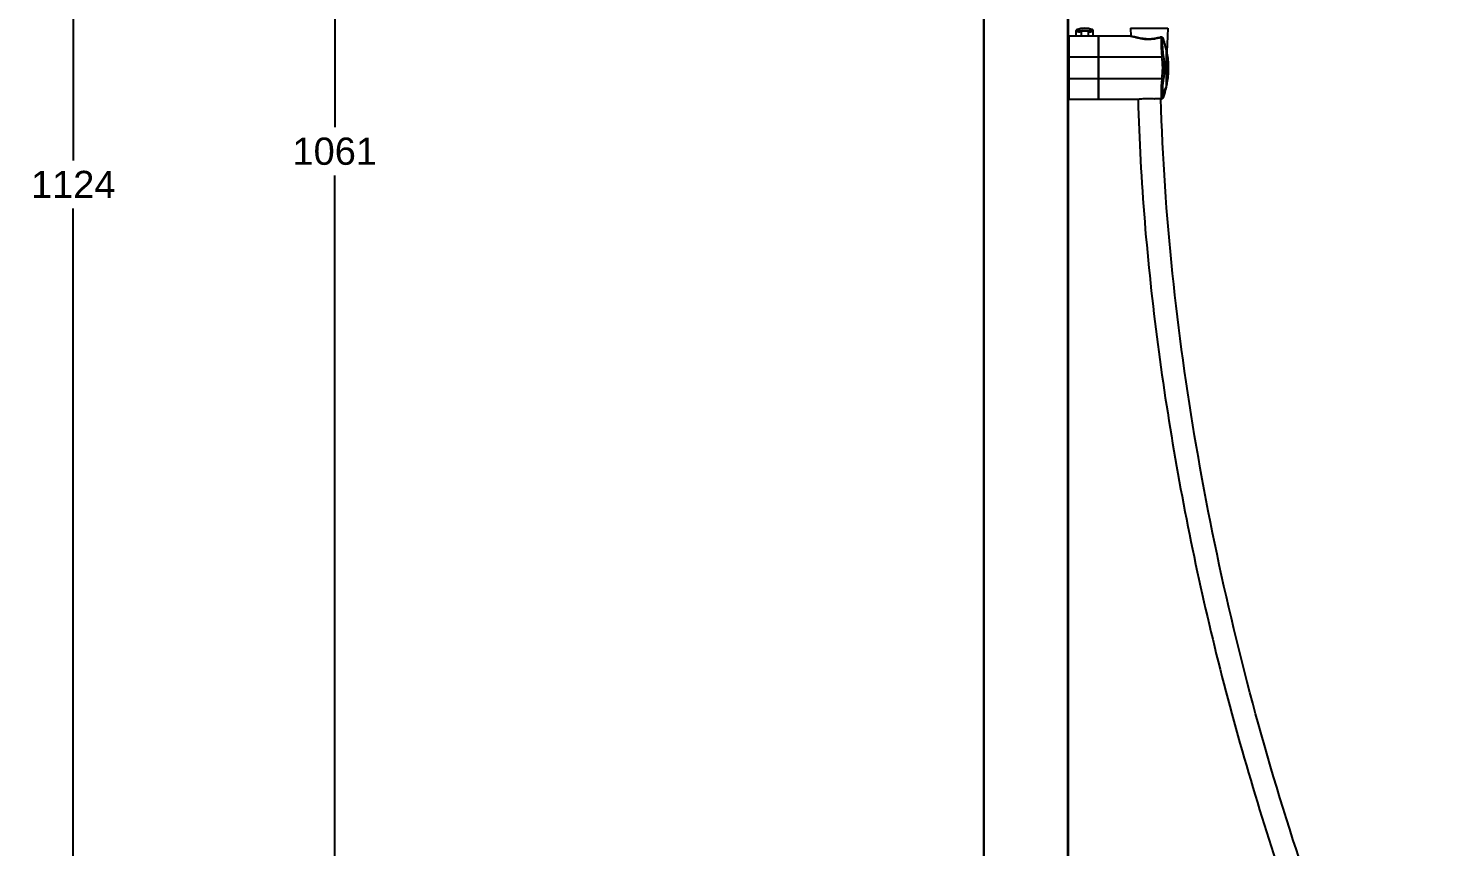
# Model space of a CAD drawing. Header units: millimetres. Extents: x 13495 to 14291, y -4366 to -3315.
# Drawn here: x 13714.4 to 13921.8, y -3959.5 to -3839.3 of the extents above; entities that cross this region are included whole.
import ezdxf

# ---------------------------------------------------------------- set-up
doc = ezdxf.new("R2010")
doc.units = ezdxf.units.MM
doc.header["$LTSCALE"] = 0.1
doc.layers.get('0').update_dxf_attribs({"lineweight": 15})
doc.layers.add('1', color=7, linetype='Continuous')
doc.styles.add('ARIAL', font='arial.ttf')
doc.dimstyles.new('사본 ISO-25', dxfattribs={"dimtxt": 4, "dimasz": 3.5, "dimexe": 0.5, "dimexo": 0.625, "dimgap": 1.5, "dimtad": 1, "dimtih": 1, "dimtoh": 1, "dimdec": 1, "dimlfac": 4, "dimdsep": 46, "dimtxsty": 'ARIAL', "dimcen": 0, "dimclrd": 3, "dimclre": 3, "dimclrt": 3, "dimadec": 1, "dimazin": 0, "dimtfac": 1, "dimtdec": 1, "dimtmove": 0, "dimatfit": 3, "dimfxl": 1.25, "dimtfill": 1, "dimarcsym": 0})

# ---------------------------------------------------------------- blocks, each defined once
blk = doc.blocks.new('*D94')
at = {"color": 3, "lineweight": -2, "transparency": 16777216}
for p, q in [((13851.26, -3724.73), (13759, -3724.73)), ((13759.5, -3728.23), (13759.5, -3853.8)), ((13759.5, -3986.46), (13759.5, -3860.89)), ((13781.8, -3989.96), (13759, -3989.96))]:
    blk.add_line(p, q, dxfattribs=at)
at = {"color": 3, "transparency": 16777216}
for points in [[(13758.91, -3728.23), (13760.08, -3728.23), (13759.5, -3724.73)], [(13758.91, -3986.46), (13760.08, -3986.46), (13759.5, -3989.96)]]:
    blk.add_solid(points, dxfattribs=at)
at = {"layer": 'Defpoints', "color": 0, "transparency": 16777216}
for p in [(13851.88, -3724.73), (13759.5, -3989.96), (13782.43, -3989.96)]:
    blk.add_point(p, dxfattribs=at)
at = {"color": 3, "transparency": 16777216, "insert": (13759.5, -3857.35), "char_height": 4, "attachment_point": 5, "style": 'ARIAL', "bg_fill": 3, "box_fill_scale": 1.1, "bg_fill_color": 256, "bg_fill_true_color": 13158600, "bg_fill_transparency": 0}
blk.add_mtext('1061', dxfattribs=at)
blk = doc.blocks.new('*D96')
at = {"color": 3, "lineweight": -2, "transparency": 16777216}
for p, q in [((13854.38, -3721.71), (13720.54, -3721.71)), ((13721.04, -3725.21), (13721.04, -3858.7)), ((13721.04, -3999.2), (13721.04, -3865.72)), ((13781.72, -4002.7), (13720.54, -4002.7))]:
    blk.add_line(p, q, dxfattribs=at)
at = {"color": 3, "transparency": 16777216}
for points in [[(13720.46, -3725.21), (13721.62, -3725.21), (13721.04, -3721.71)], [(13720.46, -3999.2), (13721.62, -3999.2), (13721.04, -4002.7)]]:
    blk.add_solid(points, dxfattribs=at)
at = {"layer": 'Defpoints', "color": 0, "transparency": 16777216}
for p in [(13721.04, -3721.71), (13855.01, -3721.71), (13782.35, -4002.7)]:
    blk.add_point(p, dxfattribs=at)
at = {"color": 3, "transparency": 16777216, "insert": (13721.04, -3862.21), "char_height": 4, "attachment_point": 5, "style": 'ARIAL', "bg_fill": 3, "box_fill_scale": 1.1, "bg_fill_color": 256, "bg_fill_true_color": 13158600, "bg_fill_transparency": 0}
blk.add_mtext('1124', dxfattribs=at)

msp = doc.modelspace()

# ---------------------------------------------------------------- linework, layer by layer
at = {"layer": '1', "color": 7, "linetype": 'Continuous'}
for p, q in [((13854.88, -3745.327), (13854.88, -3989.325)), ((13855.005, -3989.325), (13855.005, -3745.327)), ((13867.255, -3802.95), (13867.255, -3989.266)), ((13867.38, -3989.267), (13867.38, -3803.094)), ((13876.496, -3839.252), (13876.538, -3840.439)), ((13876.496, -3839.252), (13881.987, -3839.252)), ((13881.987, -3839.252), (13881.865, -3842.755)), ((13867.33, -3848.765), (13867.33, -3841.04)), ((13867.33, -3841.04), (13867.38, -3841.04)), ((13867.505, -3849.69), (13867.505, -3840.44)), ((13871.755, -3840.44), (13867.505, -3840.44)), ((13868.543, -3840.44), (13868.543, -3839.565)), ((13868.629, -3839.553), (13868.629, -3839.446)), ((13869.293, -3839.734), (13869.276, -3839.621)), ((13869.293, -3840.44), (13869.293, -3839.734)), ((13870.284, -3839.621), (13870.268, -3839.734)), ((13870.268, -3839.734), (13870.268, -3840.44)), ((13870.931, -3839.446), (13870.931, -3839.553)), ((13871.018, -3840.44), (13871.018, -3839.565)), ((13871.755, -3840.44), (13871.755, -3849.69)), ((13871.88, -3849.69), (13871.88, -3840.44)), ((13876.514, -3840.44), (13871.88, -3840.44)), ((13880.847, -3840.608), (13880.92, -3840.59)), ((13880.92, -3840.59), (13880.92, -3840.583)), ((13881.061, -3840.583), (13880.92, -3840.583)), ((13880.92, -3840.59), (13881.061, -3840.59)), ((13881.061, -3840.583), (13881.061, -3840.59)), ((13881.294, -3840.759), (13881.296, -3840.758)), ((13867.38, -3843.44), (13881.143, -3843.44)), ((13881.143, -3843.44), (13881.379, -3843.409)), ((13881.576, -3841.662), (13881.586, -3841.696)), ((13881.897, -3842.888), (13881.709, -3842.11)), ((13881.734, -3842.213), (13881.738, -3842.23)), ((13881.738, -3842.23), (13881.738, -3842.232)), ((13881.738, -3842.232), (13881.738, -3848.029)), ((13881.897, -3842.888), (13881.894, -3842.889)), ((13881.143, -3846.69), (13867.38, -3846.69)), ((13881.143, -3846.69), (13881.377, -3846.721)), ((13881.894, -3847.374), (13881.909, -3847.305)), ((13881.91, -3847.305), (13881.907, -3847.305)), ((13867.33, -3848.765), (13867.38, -3848.765)), ((13867.505, -3849.69), (13871.755, -3849.69)), ((13871.88, -3849.69), (13877.251, -3849.69)), ((13881.088, -3849.608), (13880.026, -3849.608)), ((13881.088, -3849.612), (13880.098, -3849.612)), ((13881.088, -3849.608), (13881.088, -3849.612)), ((13881.088, -3849.611), (13881.12, -3849.609)), ((13881.12, -3849.609), (13881.18, -3849.594)), ((13881.322, -3849.435), (13881.324, -3849.436)), ((13881.352, -3849.347), (13881.467, -3848.976)), ((13881.467, -3848.976), (13881.527, -3848.772)), ((13881.793, -3847.814), (13881.795, -3847.811)), ((13881.793, -3847.814), (13881.795, -3847.811))]:
    msp.add_line(p, q, dxfattribs=at)
for points in [[(13880.84, -3840.593), (13880.465, -3840.677), (13880.032, -3840.76), (13879.617, -3840.814), (13879.203, -3840.837), (13878.798, -3840.826), (13878.385, -3840.784), (13877.956, -3840.711), (13877.53, -3840.619), (13877.139, -3840.529), (13876.783, -3840.462), (13876.514, -3840.44)], [(13880.92, -3840.583), (13880.908, -3840.584), (13880.862, -3840.588), (13880.84, -3840.592)], [(13881.296, -3840.758), (13881.285, -3840.728), (13881.253, -3840.675), (13881.208, -3840.632), (13881.154, -3840.602), (13881.095, -3840.586), (13881.061, -3840.584)], [(13881.709, -3842.11), (13881.495, -3841.39), (13881.296, -3840.758)], [(13881.324, -3849.435), (13881.511, -3848.83), (13881.763, -3847.945), (13881.91, -3847.305)], [(13881.18, -3849.594), (13881.234, -3849.564), (13881.279, -3849.521), (13881.312, -3849.468), (13881.324, -3849.435)]]:
    msp.add_lwpolyline(points, dxfattribs=at)
for centre, radius, start, end in [((13869.78, -3843.015), 3.75, 72.1277, 107.8723), ((13867.505, -3840.565), 0.125, 90, 180), ((13868.668, -3839.565), 0.125, 107.8723, 180), ((13869.78, -3843.015), 3.431, 81.54832, 98.45168), ((13869.78, -3843.015), 3.317, 81.54832, 98.45168), ((13870.893, -3839.565), 0.125, 0, 72.1277), ((13871.755, -3840.565), 0.125, 0, 90), ((13868.758, -3845.065), 12.491, 352.52525, 7.47475), ((13860.479, -3848.046), 22.042, 16.26593, 16.74444), ((13866.628, -3846.256), 15.637, 14.98414, 16.28117), ((13870.515, -3845.227), 11.617, 12.24636, 14.95281), ((13871.281, -3845.048), 10.83, 11.49709, 12.17708), ((13870.343, -3845.244), 11.789, 11.10985, 11.52195), ((13870.836, -3845.148), 11.286, 6.20017, 11.11611), ((13871.399, -3845.085), 10.72, 5.61456, 6.19204), ((13871.012, -3845.113), 11.107, 0.4525, 5.56103), ((13870.886, -3845.128), 11.237, 354.51331, 358.17466), ((13870.911, -3845.132), 11.209, 354.80961, 359.82289), ((13870.883, -3845.128), 11.24, 0.17624, 4.47411), ((13870.887, -3845.128), 11.235, 358.17468, 0.17514), ((13870.416, -3845.128), 11.703, 359.81046, 0.50292), ((13871.304, -3845.221), 10.806, 346.13341, 348.24958), ((13871.243, -3845.208), 10.868, 348.24658, 348.87408), ((13870.364, -3845.03), 11.765, 348.84833, 349.20419), ((13870.838, -3845.119), 11.282, 349.20079, 354.13549), ((13870.992, -3845.136), 11.128, 354.14114, 354.7937), ((13867.505, -3849.565), 0.125, 180, 270), ((13871.755, -3849.565), 0.125, 270, 0), ((13880.099, -3848.841), 0.77, 264.60696, 269.92207), ((13864.341, -3843.389), 18.005, 344.76001, 345.06401), ((13874.404, -3844.568), 8.07, 335.33414, 336.28235), ((13869.497, -3844.759), 12.671, 345.0431, 345.90153), ((13871.368, -3845.236), 10.74, 345.93892, 346.13023)]:
    msp.add_arc(centre, radius, start, end, dxfattribs=at)
for points, knots in [([(13868.629, -3839.553), (13868.605, -3839.56), (13868.56, -3839.591), (13868.543, -3839.643), (13868.543, -3839.668)], [0, 0, 0, 0, 0.5042848, 1, 1, 1, 1]), ([(13868.543, -3839.668), (13868.543, -3839.694), (13868.6, -3839.725), (13868.673, -3839.742), (13868.767, -3839.755), (13868.88, -3839.76), (13869.058, -3839.758), (13869.197, -3839.746), (13869.293, -3839.734)], [0, 0, 0, 0, 0.0992523, 0.1911407, 0.3123034, 0.4595285, 0.627667, 1, 1, 1, 1]), ([(13869.276, -3839.621), (13869.193, -3839.633), (13869.073, -3839.646), (13868.919, -3839.648), (13868.822, -3839.643), (13868.741, -3839.629), (13868.675, -3839.611), (13868.629, -3839.577), (13868.629, -3839.553)], [0, 0, 0, 0, 0.3686997, 0.5350968, 0.6808075, 0.8010109, 0.8929106, 1, 1, 1, 1]), ([(13870.268, -3839.734), (13870.363, -3839.746), (13870.502, -3839.758), (13870.681, -3839.76), (13870.793, -3839.755), (13870.887, -3839.742), (13870.96, -3839.725), (13871.018, -3839.694), (13871.018, -3839.668)], [0, 0, 0, 0, 0.3723974, 0.5405494, 0.6878047, 0.8089767, 0.9009278, 1, 1, 1, 1]), ([(13870.931, -3839.553), (13870.931, -3839.577), (13870.885, -3839.611), (13870.819, -3839.629), (13870.701, -3839.649), (13870.52, -3839.648), (13870.367, -3839.633), (13870.284, -3839.621)], [0, 0, 0, 0, 0.1071995, 0.1991276, 0.3192639, 0.6311488, 1, 1, 1, 1]), ([(13871.018, -3839.668), (13871.018, -3839.643), (13871, -3839.591), (13870.955, -3839.56), (13870.931, -3839.553)], [0, 0, 0, 0, 0.4957151, 1, 1, 1, 1]), ([(13876.514, -3840.44), (13876.638, -3840.44), (13876.919, -3840.485), (13877.369, -3840.596), (13877.891, -3840.726), (13878.473, -3840.834), (13879.094, -3840.879), (13879.715, -3840.842), (13880.3, -3840.742), (13880.669, -3840.652), (13880.847, -3840.608)], [0, 0, 0, 0, 0.0848126, 0.1923094, 0.317075, 0.4514824, 0.5959697, 0.740549, 0.8751382, 1, 1, 1, 1]), ([(13881.061, -3840.59), (13881.042, -3840.647), (13881.016, -3840.789), (13880.993, -3841.153), (13881.003, -3841.729), (13881.047, -3842.539), (13881.106, -3843.125), (13881.143, -3843.44)], [0, 0, 0, 0, 0.0636293, 0.1495437, 0.3830535, 0.6671684, 1, 1, 1, 1]), ([(13881.061, -3840.59), (13881.112, -3840.59), (13881.214, -3840.624), (13881.278, -3840.712), (13881.294, -3840.759)], [0, 0, 0, 0, 0.5011786, 1, 1, 1, 1]), ([(13881.379, -3843.409), (13881.347, -3843.165), (13881.296, -3842.696), (13881.246, -3842.028), (13881.229, -3841.46), (13881.233, -3841.116), (13881.249, -3840.972)], [0, 0, 0, 0, 0.3023546, 0.5786777, 0.8220017, 1, 1, 1, 1]), ([(13881.249, -3840.972), (13881.251, -3840.952), (13881.26, -3840.88), (13881.276, -3840.808), (13881.294, -3840.759)], [0, 0, 0, 0, 0.2850807, 1, 1, 1, 1]), ([(13881.294, -3840.759), (13881.318, -3840.833), (13881.414, -3841.133), (13881.507, -3841.434), (13881.576, -3841.662)], [0, 0, 0, 0, 0.2465028, 1, 1, 1, 1]), ([(13881.377, -3843.409), (13881.448, -3843.958), (13881.527, -3845.065), (13881.448, -3846.172), (13881.377, -3846.721)], [0, 0, 0, 0, 0.5, 1, 1, 1, 1]), ([(13881.91, -3847.305), (13882.053, -3846.579), (13882.196, -3845.095), (13882.044, -3843.613), (13881.897, -3842.888)], [0, 0, 0, 0, 0.4999999, 1, 1, 1, 1]), ([(13881.143, -3846.69), (13881.104, -3847.02), (13881.043, -3847.639), (13881.003, -3848.382), (13880.997, -3848.897), (13881.005, -3849.201), (13881.028, -3849.433), (13881.062, -3849.562), (13881.088, -3849.608)], [0, 0, 0, 0, 0.3400482, 0.63551, 0.7606272, 0.8662743, 0.945884, 1, 1, 1, 1]), ([(13881.236, -3848.953), (13881.226, -3848.623), (13881.253, -3847.876), (13881.325, -3847.134), (13881.379, -3846.721)], [0, 0, 0, 0, 0.4419061, 1, 1, 1, 1]), ([(13877.251, -3849.69), (13877.444, -3849.69), (13877.87, -3849.645), (13878.545, -3849.574), (13879.28, -3849.552), (13879.78, -3849.585), (13880.026, -3849.608)], [0, 0, 0, 0, 0.2083307, 0.4604236, 0.7328302, 1, 1, 1, 1]), ([(13877.617, -3849.669), (13877.921, -3861.718), (13879.991, -3885.789), (13885.26, -3915.496), (13890.973, -3938.929), (13897.76, -3962.079), (13903.774, -3979.144), (13907.423, -3990.637)], [0, 0, 0, 0, 0.2499413, 0.499915, 0.624933, 0.7499514, 1, 1, 1, 1]), ([(13921.691, -4050.423), (13921.846, -4046.14), (13921.512, -4037.548), (13919.204, -4020.547), (13914.065, -3999.684), (13905.96, -3975.273), (13895.037, -3942.767), (13887.128, -3909.287), (13882.407, -3875.312), (13881.209, -3858.184), (13880.992, -3849.613)], [0, 0, 0, 0, 0.0624878, 0.1249927, 0.24997, 0.3750036, 0.5000416, 0.7499669, 0.8749873, 1, 1, 1, 1]), ([(13881.322, -3849.435), (13881.306, -3849.484), (13881.243, -3849.573), (13881.139, -3849.608), (13881.088, -3849.608)], [0, 0, 0, 0, 0.4995206, 1, 1, 1, 1]), ([(13881.236, -3848.953), (13881.278, -3848.869), (13881.449, -3848.531), (13881.62, -3848.194), (13881.738, -3847.936)], [0, 0, 0, 0, 0.2489041, 1, 1, 1, 1]), ([(13881.322, -3849.435), (13881.287, -3849.379), (13881.25, -3849.214), (13881.24, -3849.051), (13881.236, -3848.953)], [0, 0, 0, 0, 0.4013554, 1, 1, 1, 1]), ([(13881.569, -3848.626), (13881.548, -3848.697), (13881.467, -3848.967), (13881.384, -3849.237), (13881.322, -3849.435)], [0, 0, 0, 0, 0.2625512, 1, 1, 1, 1]), ([(13881.714, -3848.122), (13881.703, -3848.161), (13881.656, -3848.329), (13881.608, -3848.497), (13881.569, -3848.626)], [0, 0, 0, 0, 0.2326719, 1, 1, 1, 1])]:
    msp.add_open_spline(points, degree=3, knots=knots, dxfattribs=at)
for points in [[(13880.84, -3840.593), (13880.866, -3840.587), (13880.894, -3840.586), (13880.92, -3840.59)], [(13881.249, -3840.972), (13881.357, -3841.202), (13881.469, -3841.431), (13881.576, -3841.662)]]:
    msp.add_open_spline(points, degree=3, dxfattribs=at)

# ---------------------------------------------------------------- dimensions: what is measured, and where the dimension line sits
dim = msp.add_linear_dim(base=(13759.497, -3989.964), p1=(13851.88, -3724.726), p2=(13782.429, -3989.964), angle=90, text='1061', dimstyle='사본 ISO-25')
dim.commit()
dim.dimension.update_dxf_attribs({"geometry": '*D94', "text_midpoint": (13759.497, -3857.345)})

# ---------------------------------------------------------------- next in the draw order: dimensions: what is measured, and where the dimension line sits
dim = msp.add_linear_dim(base=(13721.038, -3721.714), p1=(13782.348, -4002.703), p2=(13855.005, -3721.714), angle=90, dimstyle='사본 ISO-25')
dim.commit()
dim.dimension.update_dxf_attribs({"geometry": '*D96', "text_midpoint": (13721.038, -3862.208)})

doc.saveas('drawing.dxf')
